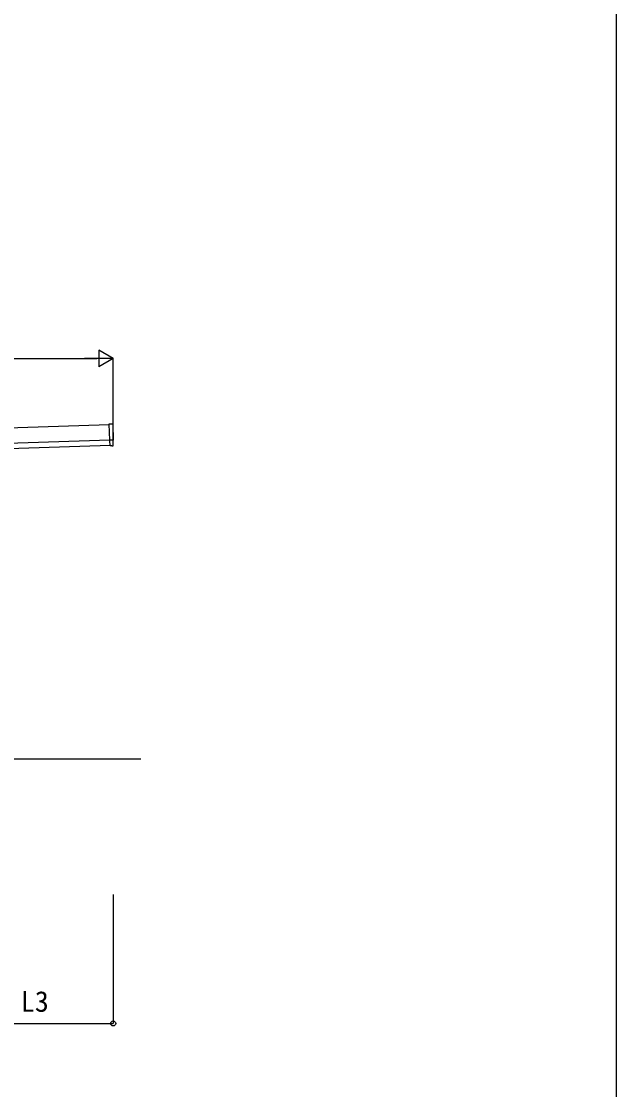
# Model space of a CAD drawing. Units: millimetres, scale not verified. Extents: x -13125 to 13125, y -19494 to 19412.
# Drawn here: x 7727 to 13125, y -9741 to -56 of the extents above; entities that cross this region are included whole.
import ezdxf
from ezdxf.enums import TextEntityAlignment as Align

# ---------------------------------------------------------------- set-up
doc = ezdxf.new("R2010")
doc.units = ezdxf.units.MM
doc.header["$LTSCALE"] = 70
for name, color, linetype in [('0-4_YKK_13', 4, 'Continuous'), ('0-5_YKK_A1', 4, 'Continuous'), ('0-6_YKK_D', 6, 'Continuous'), ('0-7_YKK_ZWAK', 7, 'Continuous')]:
    doc.layers.add(name, color=color, linetype=linetype)
doc.styles.add('ＭＳ ゴシック', font='')
doc.styles.get('ＭＳ ゴシック').set_extended_font_data('MS Gothic')

msp = doc.modelspace()

# ---------------------------------------------------------------- linework, layer by layer
at = {"layer": '0-4_YKK_13'}
for p, q in [((8524.11, -3704.49), (8554.59, -3705.07)), ((8524.17, -3706.19), (8524.11, -3704.49)), ((8524.17, -3706.19), (8524.23, -3708.18)), ((8529.03, -3852.47), (8524.23, -3708.18)), ((8554.68, -3705.07), (8554.59, -3705.07)), ((8556.55, -3705.11), (8554.68, -3705.07)), ((8563.31, -3851.28), (8558.51, -3707.04)), ((8529.03, -3852.47), (8529.06, -3853.4)), ((8529.07, -3853.64), (8529.06, -3853.4)), ((8529.07, -3853.64), (8529.08, -3854.14)), ((8530.69, -3902.37), (8529.08, -3854.14)), ((8559.97, -3901.4), (8558.37, -3853.17)), ((8562.4, -3852.31), (8558.82, -3852.65)), ((8530.69, -3902.37), (8530.72, -3903.37))]:
    msp.add_line(p, q, dxfattribs=at)
for points in [[(8559.54, -3850.65), (8559.7, -3850.64), (8559.86, -3850.62), (8560, -3850.62), (8560.13, -3850.61), (8560.15, -3850.61), (8560.16, -3850.61), (8560.17, -3850.61), (8560.18, -3850.61), (8560.18, -3850.61), (8560.18, -3850.61), (8560.19, -3850.61), (8560.19, -3850.61), (8560.19, -3850.61), (8560.19, -3850.61), (8560.19, -3850.61), (8560.19, -3850.61)], [(8548.4, -3902.41), (8530.74, -3903.91), (8530.72, -3903.37)], [(8548.4, -3902.41), (8548.74, -3903.31), (8559.06, -3902.43)]]:
    msp.add_lwpolyline(points, dxfattribs=at)
for centre, major_axis, ratio, start_param, end_param in [((8554.65, -3707.07), (-0.71, 1.87), 0.997543, 4.3850871, 5.9036213), ((8556.51, -3707.11), (2, -0.04), 0.99813, 0.0522621, 1.5707963), ((7887.52, -3911.64), (-672.9, -61.07), 0.000092, 3.1926581, 3.4481029), ((8558.87, -3853.15), (0.377, -0.331), 0.996504, 2.3881442, 3.8929622), ((8562.31, -3851.31), (-0.755, 0.662), 0.996504, 2.3881442, 3.8929622), ((8558.97, -3901.43), (0.802, -0.603), 0.99693, 5.4444404, 6.9598466)]:
    msp.add_ellipse(centre, major_axis=major_axis, ratio=ratio, start_param=start_param, end_param=end_param, dxfattribs=at)
at = {"layer": '0-5_YKK_A1'}
for p, q in [((2629.54, -3905.67), (8524.28, -3709.76)), ((2634.19, -4045.59), (8528.93, -3849.68)), ((7340.5, -6740.58), (8808.91, -6740.58))]:
    msp.add_line(p, q, dxfattribs=at)
msp.add_lwpolyline([(8530.6, -3899.65), (2635.85, -4095.56), (2629.54, -3905.67)], dxfattribs=at)
at = {"layer": '0-6_YKK_D'}
for p, q in [((8559.89, -3111.31), (8429.99, -3036.31)), ((8429.99, -3036.31), (8429.99, -3186.31)), ((2750.59, -3111.31), (8409.89, -3111.31)), ((8559.89, -3111.31), (8300.08, -3111.31)), ((8559.89, -3111.31), (8429.99, -3186.31)), ((8559.89, -3846.88), (8559.89, -3110.31)), ((8559.89, -7971.58), (8559.89, -9141.58)), ((7278, -9140.58), (8559.89, -9140.58))]:
    msp.add_line(p, q, dxfattribs=at)
msp.add_circle((8559.89, -9140.58), 22.5, dxfattribs=at)
at = {"layer": '0-7_YKK_ZWAK'}
msp.add_lwpolyline([(-13125, -19494), (13125, -19494), (13125, 18756)], dxfattribs=at)

# ---------------------------------------------------------------- texts
at = {"layer": '0-6_YKK_D', "style": 'ＭＳ ゴシック'}
msp.add_text('L3', height=187, dxfattribs=at).set_placement((7721.18, -9090.58), align=Align.BOTTOM_LEFT)

doc.saveas('drawing.dxf')
